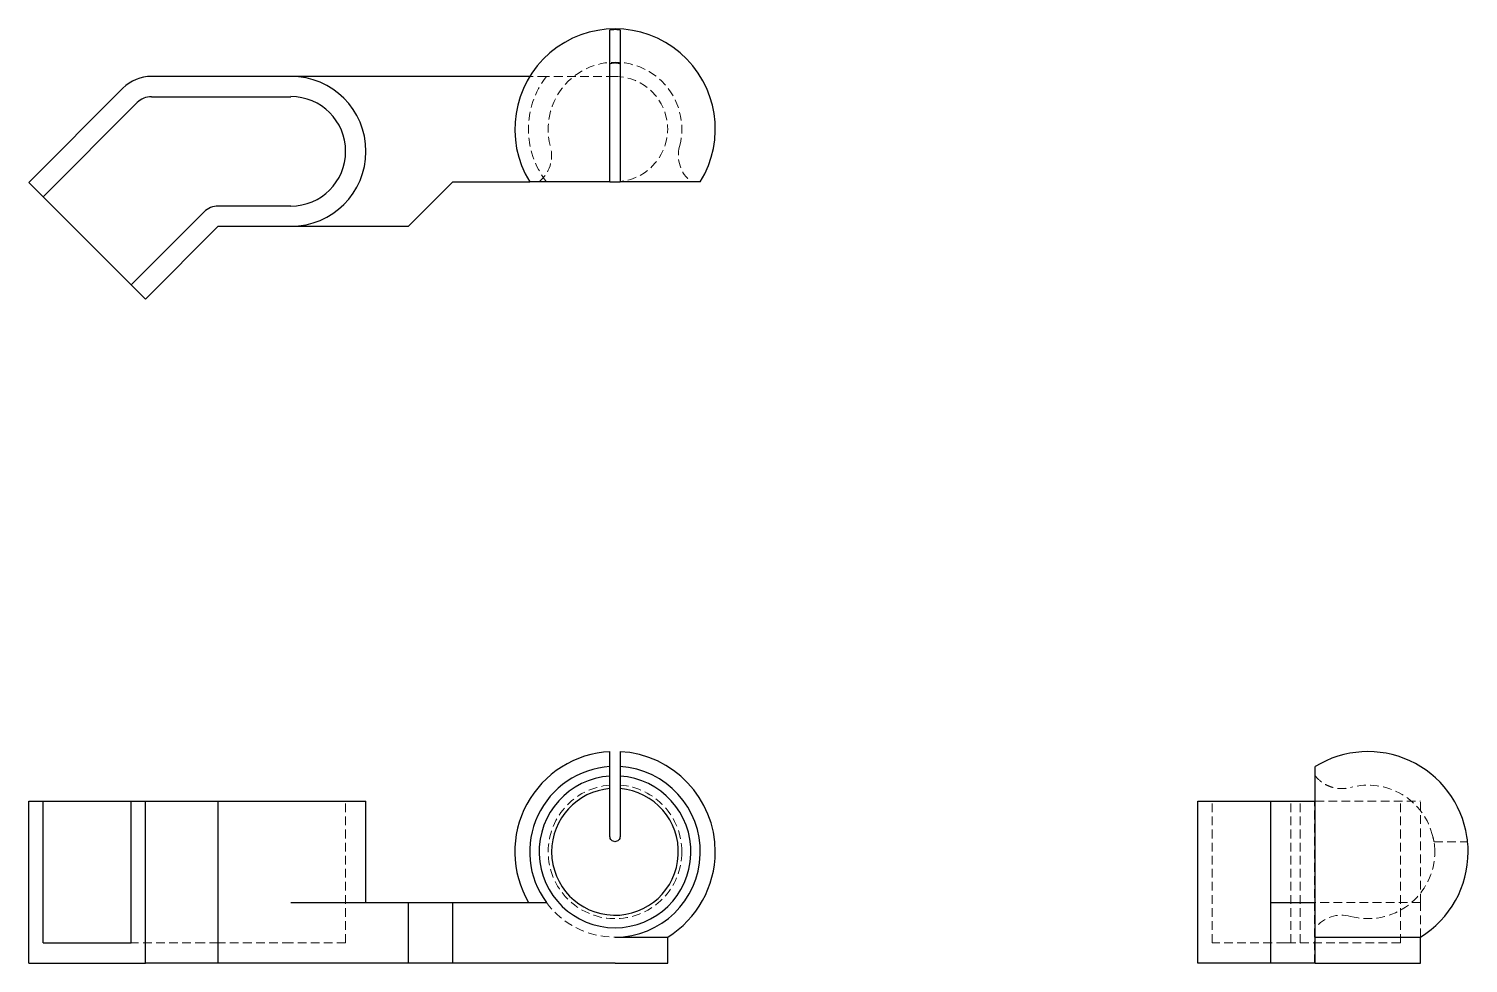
# Model space of a CAD drawing. Header units: millimetres. Extents: x 33 to 243, y 42 to 178.
import ezdxf

# ---------------------------------------------------------------- set-up
doc = ezdxf.new("R2010")
doc.units = ezdxf.units.MM
doc.linetypes.add('HIDDEN', pattern=[1.905, 1.27, -0.635])

msp = doc.modelspace()

# ---------------------------------------------------------------- linework, layer by layer
at = {"color": 7, "linetype": 'Continuous', "lineweight": 25}
for p, q in [((117.66, 155.41), (117.66, 177.5)), ((119.13, 177.5), (119.13, 155.41)), ((71.19, 170.75), (50.88, 170.75)), ((105.97, 170.75), (71.19, 170.75)), ((46.71, 169.03), (33, 155.31)), ((50.88, 167.8), (71.19, 167.8)), ((35.09, 153.23), (48.8, 166.94)), ((33, 155.31), (35.09, 153.23)), ((88.3, 148.92), (94.79, 155.41)), ((94.79, 155.41), (105.97, 155.41)), ((117.66, 155.41), (105.97, 155.41)), ((117.66, 155.41), (119.13, 155.41)), ((35.09, 153.23), (47.92, 140.4)), ((58.53, 151.01), (47.92, 140.4)), ((71.19, 151.87), (60.61, 151.87)), ((50, 138.31), (60.61, 148.92)), ((60.61, 148.92), (71.19, 148.92)), ((71.19, 148.92), (88.3, 148.92)), ((47.92, 140.4), (50, 138.31)), ((117.66, 70.23), (117.66, 72.41)), ((119.13, 72.41), (119.13, 70.23)), ((117.66, 68.86), (117.66, 70.23)), ((119.13, 70.23), (119.13, 68.86)), ((33, 41.59), (33, 65.2)), ((33, 65.2), (35.09, 65.2)), ((35.09, 44.54), (35.09, 65.2)), ((35.09, 65.2), (47.92, 65.2)), ((47.92, 44.54), (47.92, 65.2)), ((47.92, 65.2), (50, 65.2)), ((50, 41.59), (50, 65.2)), ((50, 65.2), (60.61, 65.2)), ((60.61, 41.59), (60.61, 65.2)), ((60.61, 65.2), (71.19, 65.2)), ((71.19, 65.2), (82.11, 65.2)), ((82.11, 50.44), (82.11, 65.2)), ((117.66, 60.03), (117.66, 66.97)), ((119.13, 67.02), (119.13, 60.03)), ((203.31, 41.59), (203.31, 65.2)), ((203.31, 65.2), (213.92, 65.2)), ((213.92, 65.2), (220.41, 65.2)), ((213.92, 50.44), (213.92, 65.2)), ((71.19, 50.44), (88.3, 50.44)), ((88.3, 41.59), (88.3, 50.44)), ((88.3, 50.44), (94.79, 50.44)), ((94.79, 41.59), (94.79, 50.44)), ((94.79, 50.44), (108.39, 50.44)), ((213.92, 41.59), (213.92, 50.44)), ((213.92, 50.44), (220.41, 50.44)), ((35.09, 44.54), (47.92, 44.54)), ((118.4, 45.39), (126.07, 45.39)), ((126.07, 41.59), (126.07, 45.39)), ((220.41, 45.39), (235.75, 45.39)), ((220.41, 41.59), (220.41, 45.39)), ((235.75, 41.59), (235.75, 45.39)), ((33, 41.59), (50, 41.59)), ((60.61, 41.59), (50, 41.59)), ((88.3, 41.59), (60.61, 41.59)), ((94.79, 41.59), (88.3, 41.59)), ((118.4, 41.59), (94.79, 41.59)), ((118.4, 41.59), (126.07, 41.59)), ((213.92, 41.59), (203.31, 41.59)), ((220.41, 41.59), (213.92, 41.59)), ((220.41, 41.59), (235.75, 41.59))]:
    msp.add_line(p, q, dxfattribs=at)
at = {"color": 7, "linetype": 'HIDDEN', "lineweight": 18}
for p, q in [((108.39, 170.75), (105.97, 170.75)), ((118.4, 170.75), (108.39, 170.75)), ((119.13, 67.53), (119.13, 67.02)), ((79.16, 44.54), (79.16, 65.2)), ((205.4, 44.54), (205.4, 65.2)), ((216.87, 44.54), (216.87, 65.2)), ((218.23, 44.54), (218.23, 65.2)), ((220.31, 41.59), (220.31, 65.2)), ((220.41, 65.2), (235.75, 65.2)), ((232.8, 44.54), (232.8, 65.2)), ((235.75, 50.44), (235.75, 65.2)), ((237.71, 59.29), (242.61, 59.29)), ((235.75, 50.44), (220.41, 50.44)), ((235.75, 45.39), (235.75, 50.44)), ((58.53, 44.54), (47.92, 44.54)), ((60.61, 44.54), (58.53, 44.54)), ((71.19, 44.54), (60.61, 44.54)), ((79.16, 44.54), (71.19, 44.54)), ((216.01, 44.54), (205.4, 44.54)), ((216.87, 44.54), (216.01, 44.54)), ((232.8, 44.54), (216.87, 44.54))]:
    msp.add_line(p, q, dxfattribs=at)
at = {"color": 7, "linetype": 'Continuous', "lineweight": 25, "flags": 128}
for points in [[(130.82, 155.41), (130.8, 155.41), (130.7, 155.41), (130.5, 155.41), (130.22, 155.41), (129.85, 155.41), (129.4, 155.41), (128.86, 155.41), (128.25, 155.41), (127.57, 155.41), (126.82, 155.41), (126, 155.41), (125.13, 155.41), (124.22, 155.41), (123.26, 155.41), (122.26, 155.41), (121.24, 155.41), (120.19, 155.41), (119.13, 155.41)], [(220.41, 45.39), (220.41, 45.44), (220.41, 45.58), (220.41, 45.8), (220.41, 46.12), (220.41, 46.51), (220.41, 47), (220.41, 47.56), (220.41, 48.2), (220.41, 48.9), (220.41, 49.68), (220.41, 50.51), (220.41, 51.4), (220.41, 52.33), (220.41, 53.3), (220.41, 54.31), (220.41, 55.34), (220.41, 56.39), (220.41, 57.45), (220.41, 58.52), (220.41, 59.57), (220.41, 60.62), (220.41, 61.64), (220.41, 62.64), (220.41, 63.6), (220.41, 64.52), (220.41, 65.39), (220.41, 66.21), (220.41, 66.96), (220.41, 67.65), (220.41, 68.26), (220.41, 68.8), (220.41, 69.26), (220.41, 69.63), (220.41, 69.92), (220.41, 70.12), (220.41, 70.23)]]:
    msp.add_lwpolyline(points, dxfattribs=at)
at = {"color": 7, "linetype": 'Continuous', "lineweight": 25}
for centre, radius, start, end in [((118.4, 163.08), 14.6, 328.3148, 211.6852), ((50.88, 164.85), 5.9, 90, 135), ((71.19, 159.84), 10.92, 270, 90), ((50.88, 164.85), 2.95, 90, 135), ((71.19, 159.84), 7.97, 270, 90), ((60.61, 148.92), 2.95, 90, 135), ((118.4, 57.82), 14.6, 92.895, 210.3347), ((118.4, 57.82), 14.6, 0, 87.105), ((228.08, 57.82), 14.59, 8.7147, 121.7304), ((118.4, 57.82), 12.43, 93.4026, 216.4069), ((118.4, 57.82), 12.43, 270, 86.5974), ((118.4, 57.82), 11.06, 93.8226, 86.1774), ((118.4, 57.82), 9.23, 180, 85.429), ((118.4, 57.82), 9.23, 94.5746, 180), ((228.08, 57.82), 14.6, 0, 5.8258), ((118.4, 57.82), 14.6, 301.6852, 0), ((228.08, 57.82), 14.6, 301.6852, 0)]:
    msp.add_arc(centre, radius, start, end, dxfattribs=at)
at = {"color": 7, "linetype": 'HIDDEN', "lineweight": 18}
for centre, radius, start, end in [((118.4, 163.08), 9.74, 344.8861, 195.1139), ((118.4, 163.08), 12.6, 142.5137, 217.4863), ((118.4, 163.08), 7.67, 270, 90), ((104.23, 159.26), 4.94, 308.9498, 15.1139), ((132.57, 159.26), 4.94, 164.8861, 231.0502), ((118.4, 57.82), 9.74, 94.3448, 0), ((118.4, 57.82), 9.74, 0, 85.6552), ((228.08, 57.82), 9.71, 13.1579, 105.1585), ((228.08, 57.82), 9.74, 0, 8.7602), ((228.08, 57.82), 9.74, 254.8861, 0), ((118.4, 57.82), 12.43, 216.4069, 270), ((224.26, 43.65), 4.94, 74.8861, 141.0502)]:
    msp.add_arc(centre, radius, start, end, dxfattribs=at)
at = {"color": 7, "linetype": 'Continuous', "lineweight": 25}
for points, knots in [([(117.66, 177.5), (117.66, 177.52), (117.68, 177.53), (117.75, 177.56), (117.81, 177.57), (118.01, 177.6), (118.2, 177.61), (118.49, 177.61), (118.59, 177.61), (118.77, 177.6), (118.85, 177.59), (119.06, 177.56), (119.13, 177.53), (119.13, 177.5)], [0, 0, 0, 0, 0.125, 0.125, 0.25, 0.25, 0.5, 0.5, 0.625, 0.625, 0.75, 0.75, 1, 1, 1, 1]), ([(119.13, 172.54), (119.13, 172.56), (119.12, 172.58), (119.04, 172.62), (118.99, 172.64), (118.85, 172.67), (118.77, 172.69), (118.59, 172.7), (118.49, 172.71), (118.3, 172.71), (118.2, 172.7), (118.02, 172.69), (117.94, 172.67), (117.73, 172.63), (117.66, 172.58), (117.66, 172.54)], [0, 0, 0, 0, 0.125, 0.125, 0.25, 0.25, 0.375, 0.375, 0.5, 0.5, 0.625, 0.625, 0.75, 0.75, 1, 1, 1, 1]), ([(117.66, 67.04), (117.66, 67.03), (117.66, 67.02), (117.66, 67.14), (117.66, 67.4), (117.66, 67.8), (117.66, 68.29), (117.66, 68.68), (117.66, 68.86)], [0, 0, 0, 0, 0.081283, 0.267271, 0.458649, 0.644741, 0.836202, 1, 1, 1, 1]), ([(119.13, 68.86), (119.13, 68.65), (119.13, 68.24), (119.13, 67.75), (119.13, 67.36), (119.13, 67.12), (119.13, 67.01), (119.13, 67.03), (119.13, 67.03)], [0, 0, 0, 0, 0.186718, 0.37884, 0.565561, 0.757718, 0.94406, 1, 1, 1, 1]), ([(119.13, 60.03), (119.13, 59.93), (119.12, 59.84), (119.04, 59.66), (118.99, 59.58), (118.85, 59.44), (118.77, 59.39), (118.59, 59.31), (118.49, 59.29), (118.3, 59.29), (118.2, 59.31), (118.02, 59.39), (117.94, 59.44), (117.73, 59.65), (117.66, 59.84), (117.66, 60.03)], [0, 0, 0, 0, 0.125, 0.125, 0.25, 0.25, 0.375, 0.375, 0.5, 0.5, 0.625, 0.625, 0.75, 0.75, 1, 1, 1, 1]), ([(242.61, 59.3), (242.61, 59.3), (242.61, 59.29), (242.6, 59.36), (242.58, 59.5), (242.55, 59.71), (242.52, 59.9), (242.5, 60), (242.5, 60.03)], [0, 0, 0, 0, 0.079496, 0.290525, 0.50209, 0.715501, 0.931301, 1, 1, 1, 1])]:
    msp.add_open_spline(points, degree=3, knots=knots, dxfattribs=at)
at = {"color": 7, "linetype": 'HIDDEN', "lineweight": 18}
for points, knots in [([(220.41, 68.86), (220.71, 68.49), (221.06, 68.16), (221.65, 67.76), (221.86, 67.64), (222.28, 67.43), (222.5, 67.34), (222.95, 67.19), (223.19, 67.13), (223.66, 67.05), (223.89, 67.03), (224.6, 67.01), (225.08, 67.07), (225.55, 67.19)], [0, 0, 0, 0, 0.25, 0.25, 0.375, 0.375, 0.5, 0.5, 0.625, 0.625, 0.75, 0.75, 1, 1, 1, 1]), ([(237.54, 60.03), (237.56, 59.93), (237.58, 59.84), (237.62, 59.66), (237.64, 59.58), (237.67, 59.44), (237.69, 59.39), (237.7, 59.31), (237.71, 59.29), (237.71, 59.29), (237.7, 59.31), (237.69, 59.39), (237.67, 59.44), (237.63, 59.65), (237.58, 59.84), (237.54, 60.03)], [0, 0, 0, 0, 0.125, 0.125, 0.25, 0.25, 0.375, 0.375, 0.5, 0.5, 0.625, 0.625, 0.75, 0.75, 1, 1, 1, 1])]:
    msp.add_open_spline(points, degree=3, knots=knots, dxfattribs=at)

doc.saveas('drawing.dxf')
